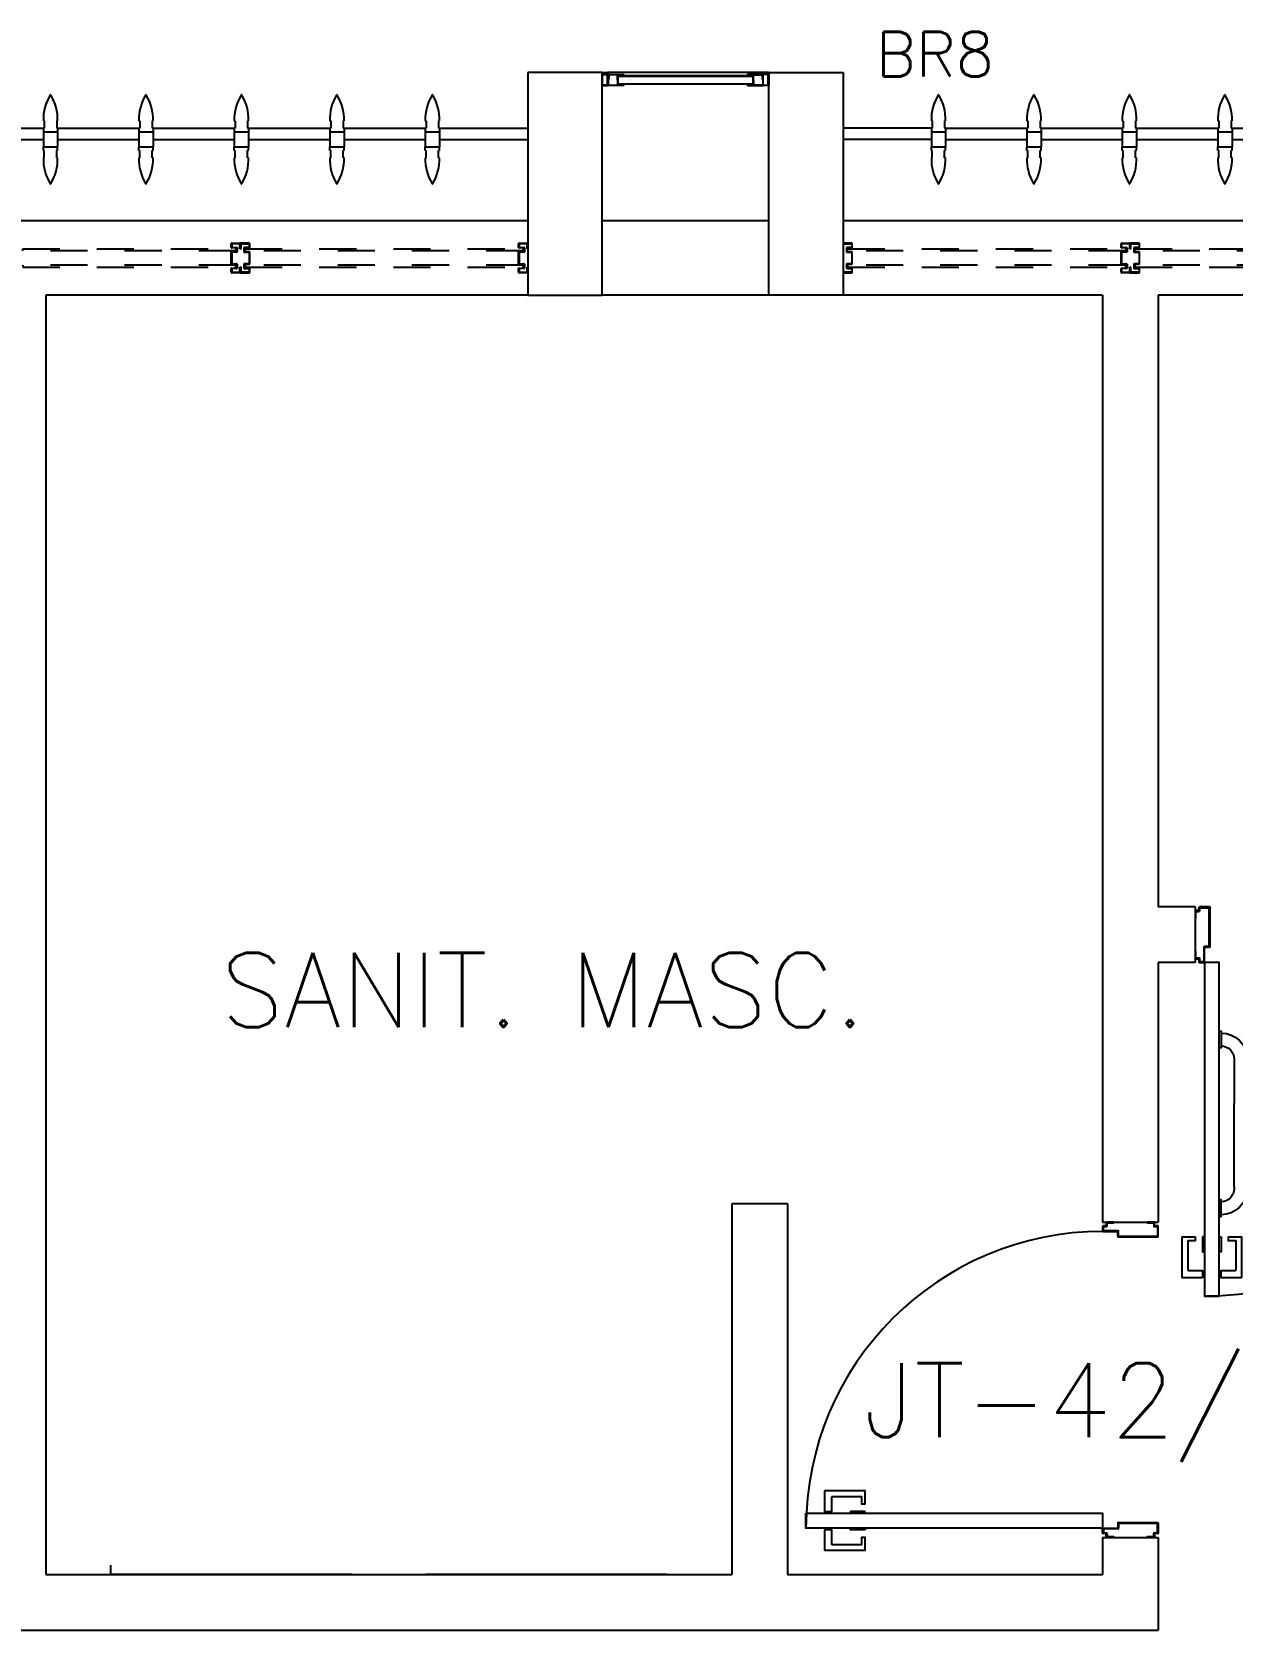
# Model space of a CAD drawing. Header units: millimetres. Extents: x 2686 to 2939, y 1294 to 1441.
# Drawn here: x 2782.933 to 2786.17, y 1434.375 to 1438.684 of the extents above; entities that cross this region are included whole.
import ezdxf

# ---------------------------------------------------------------- set-up
doc = ezdxf.new("R2010")
doc.units = ezdxf.units.MM
doc.linetypes.add('HIDDEN', pattern=[0.375, 0.25, -0.125])
for name, color, linetype in [('AR-ALV', 2, 'Continuous'), ('AR-BRISES', 1, 'Continuous'), ('AR-ESQ', 1, 'Continuous'), ('AR-ESTC', 3, 'Continuous'), ('AR-PORTA', 1, 'Continuous'), ('BR-PAINEL', 1, 'Continuous'), ('BR-SUPORTE', 1, 'Continuous'), ('BR-TEXTO', 2, 'Continuous'), ('DT-ESQ-BAGUETE-C', 1, 'Continuous'), ('DT-ESQ-PERFIL CADEIRA-C', 2, 'Continuous'), ('DT-ESQ-PERFIL CADEIRA-V', 2, 'Continuous'), ('DT-ESQ-VENEZIANA-C', 1, 'Continuous'), ('DT-ESQ-VENEZIANA-V', 1, 'Continuous'), ('DT-ESQ-VIDRO-PROJ', 32, 'HIDDEN'), ('DT-TXTMOD', 1, 'Continuous'), ('ENDEREÇO', 2, 'Continuous'), ('maçaneta', 1, 'Continuous'), ('mov', 1, 'Continuous'), ('PM-PERFIL U-C', 2, 'Continuous'), ('PM-PUXADOR-V', 1, 'Continuous'), ('pm1', 2, 'Continuous'), ('pm2', 2, 'Continuous'), ('TEXTO', 2, 'Continuous'), ('WC2', 1, 'Continuous')]:
    doc.layers.add(name, color=color, linetype=linetype)
doc.styles.add('S10', font='simplex.shx', dxfattribs={"height": 0.1})
doc.styles.add('S12', font='simplex.shx', dxfattribs={"width": 1.1, "height": 0.12})
doc.styles.add('UNB-100', font='simplex.shx', dxfattribs={"height": 0.2})
doc.styles.add('UNB1-100', font='simplex.shx', dxfattribs={"height": 0.2})

# ---------------------------------------------------------------- blocks, each defined once
blk = doc.blocks.new('EF53-P')
at = {"layer": 'DT-ESQ-VIDRO-PROJ', "ltscale": 0.1}
for points in [[(0.025, -0.1285), (0.025, -0.1385, -0.414214), (0.0235, -0.14), (0.0015, -0.14, -0.414214), (0, -0.1385), (0, -0.125), (0.0015, -0.125), (0.0015, -0.138, 0.414214), (0.002, -0.1385), (0.023, -0.1385, 0.414214), (0.0235, -0.138), (0.0235, -0.1285), (0.0105, -0.1285, -0.414214), (0.009, -0.127), (0.009, -0.117, -0.414214), (0.0105, -0.1155), (0.0235, -0.1155), (0.0235, -0.0845), (0.0105, -0.0845, -0.414214), (0.009, -0.083), (0.009, -0.073, -0.414214), (0.0105, -0.0715), (0.0235, -0.0715), (0.0235, -0.062, 0.414214), (0.023, -0.0615), (0.002, -0.0615, 0.414214), (0.0015, -0.062), (0.0015, -0.075), (0, -0.075), (0, -0.0615, -0.414214), (0.0015, -0.06), (0.0235, -0.06, -0.414214), (0.025, -0.0615), (0.025, -0.0715, -0.414214), (0.0235, -0.073), (0.0105, -0.073), (0.0105, -0.083), (0.0235, -0.083), (0.0235, -0.083, -0.414214), (0.025, -0.0845), (0.025, -0.1155, -0.414214), (0.0235, -0.117), (0.0235, -0.117), (0.0105, -0.117), (0.0105, -0.127), (0.0235, -0.127, -0.414214)], [(0.75, -0.1285), (0.75, -0.1385, 0.414214), (0.7515, -0.14), (0.7735, -0.14, 0.414214), (0.775, -0.1385), (0.775, -0.125), (0.7735, -0.125), (0.7735, -0.138, -0.414214), (0.773, -0.1385), (0.752, -0.1385, -0.414214), (0.7515, -0.138), (0.7515, -0.1285), (0.7645, -0.1285, 0.414214), (0.766, -0.127), (0.766, -0.117, 0.414214), (0.7645, -0.1155), (0.7515, -0.1155), (0.7515, -0.0845), (0.7645, -0.0845, 0.414214), (0.766, -0.083), (0.766, -0.073, 0.414214), (0.7645, -0.0715), (0.7515, -0.0715), (0.7515, -0.062, -0.414214), (0.752, -0.0615), (0.773, -0.0615, -0.414214), (0.7735, -0.062), (0.7735, -0.075), (0.775, -0.075), (0.775, -0.0615, 0.414214), (0.7735, -0.06), (0.7515, -0.06, 0.414214), (0.75, -0.0615), (0.75, -0.0715, 0.414214), (0.7515, -0.073), (0.7645, -0.073), (0.7645, -0.083), (0.7515, -0.083), (0.7515, -0.083, 0.414214), (0.75, -0.0845), (0.75, -0.1155, 0.414214), (0.7515, -0.117), (0.7515, -0.117), (0.7645, -0.117), (0.7645, -0.127), (0.7515, -0.127, 0.414214)], [(0.8, -0.1285), (0.8, -0.1385, -0.414214), (0.7985, -0.14), (0.7765, -0.14, -0.414214), (0.775, -0.1385), (0.775, -0.125), (0.7765, -0.125), (0.7765, -0.138, 0.414214), (0.777, -0.1385), (0.798, -0.1385, 0.414214), (0.7985, -0.138), (0.7985, -0.1285), (0.7855, -0.1285, -0.414214), (0.784, -0.127), (0.784, -0.117, -0.414214), (0.7855, -0.1155), (0.7985, -0.1155), (0.7985, -0.0845), (0.7855, -0.0845, -0.414214), (0.784, -0.083), (0.784, -0.073, -0.414214), (0.7855, -0.0715), (0.7985, -0.0715), (0.7985, -0.062, 0.414214), (0.798, -0.0615), (0.777, -0.0615, 0.414214), (0.7765, -0.062), (0.7765, -0.075), (0.775, -0.075), (0.775, -0.0615, -0.414214), (0.7765, -0.06), (0.7985, -0.06, -0.414214), (0.8, -0.0615), (0.8, -0.0715, -0.414214), (0.7985, -0.073), (0.7855, -0.073), (0.7855, -0.083), (0.7985, -0.083), (0.7985, -0.083, -0.414214), (0.8, -0.0845), (0.8, -0.1155, -0.414214), (0.7985, -0.117), (0.7985, -0.117), (0.7855, -0.117), (0.7855, -0.127), (0.7985, -0.127, -0.414214)]]:
    blk.add_lwpolyline(points, format="xyb", close=True, dxfattribs=at)
for points in [[(0.7625, -0.081), (0.7625, -0.075), (0.0125, -0.075), (0.0125, -0.081)], [(1.3625, -0.081), (1.3625, -0.075), (0.7875, -0.075), (0.7875, -0.081)], [(0.7625, -0.119), (0.7625, -0.125), (0.0125, -0.125), (0.0125, -0.119)], [(1.3625, -0.119), (1.3625, -0.125), (0.7875, -0.125), (0.7875, -0.119)]]:
    blk.add_lwpolyline(points, close=True, dxfattribs=at)
at = {"layer": 'DT-TXTMOD', "ltscale": 0.1, "style": 'S10', "flags": 3}
for tag, p in [('M01', (0.025, -0.28)), ('M02', (0.3253, -0.28)), ('M03', (0.627, -0.28)), ('M04', (0.9288, -0.28)), ('M05', (1.2306, -0.28)), ('M06', (1.5323, -0.28)), ('M07', (1.8341, -0.28)), ('M08', (2.1359, -0.28)), ('M09', (2.4376, -0.28)), ('M10', (2.7394, -0.28)), ('M11', (3.0412, -0.28)), ('M12', (3.3429, -0.28)), ('M13', (3.6447, -0.28)), ('M14', (3.9464, -0.28)), ('M15', (4.2482, -0.28)), ('M16', (4.55, -0.28)), ('M17', (4.8517, -0.28))]:
    blk.add_attdef(tag, p, '', height=0.1, dxfattribs=at)
blk = doc.blocks.new('EF59-P')
at = {"layer": 'DT-ESQ-VIDRO-PROJ', "ltscale": 0.1}
for points in [[(4.3625, -0.081), (4.3625, -0.075), (3.1875, -0.075), (3.1875, -0.081)], [(5.1375, -0.081), (5.1375, -0.075), (4.3875, -0.075), (4.3875, -0.081)], [(4.3625, -0.119), (4.3625, -0.125), (3.1875, -0.125), (3.1875, -0.119)], [(5.1375, -0.119), (5.1375, -0.125), (4.3875, -0.125), (4.3875, -0.119)]]:
    blk.add_lwpolyline(points, close=True, dxfattribs=at)
for points in [[(4.35, -0.1285), (4.35, -0.1385, 0.414214), (4.3515, -0.14), (4.3735, -0.14, 0.414214), (4.375, -0.1385), (4.375, -0.125), (4.3735, -0.125), (4.3735, -0.138, -0.414214), (4.373, -0.1385), (4.352, -0.1385, -0.414214), (4.3515, -0.138), (4.3515, -0.1285), (4.3645, -0.1285, 0.414214), (4.366, -0.127), (4.366, -0.117, 0.414214), (4.3645, -0.1155), (4.3515, -0.1155), (4.3515, -0.0845), (4.3645, -0.0845, 0.414214), (4.366, -0.083), (4.366, -0.073, 0.414214), (4.3645, -0.0715), (4.3515, -0.0715), (4.3515, -0.062, -0.414214), (4.352, -0.0615), (4.373, -0.0615, -0.414214), (4.3735, -0.062), (4.3735, -0.075), (4.375, -0.075), (4.375, -0.0615, 0.414214), (4.3735, -0.06), (4.3515, -0.06, 0.414214), (4.35, -0.0615), (4.35, -0.0715, 0.414214), (4.3515, -0.073), (4.3645, -0.073), (4.3645, -0.083), (4.3515, -0.083), (4.3515, -0.083, 0.414214), (4.35, -0.0845), (4.35, -0.1155, 0.414214), (4.3515, -0.117), (4.3515, -0.117), (4.3645, -0.117), (4.3645, -0.127), (4.3515, -0.127, 0.414214)], [(4.4, -0.1285), (4.4, -0.1385, -0.414214), (4.3985, -0.14), (4.3765, -0.14, -0.414214), (4.375, -0.1385), (4.375, -0.125), (4.3765, -0.125), (4.3765, -0.138, 0.414214), (4.377, -0.1385), (4.398, -0.1385, 0.414214), (4.3985, -0.138), (4.3985, -0.1285), (4.3855, -0.1285, -0.414214), (4.384, -0.127), (4.384, -0.117, -0.414214), (4.3855, -0.1155), (4.3985, -0.1155), (4.3985, -0.0845), (4.3855, -0.0845, -0.414214), (4.384, -0.083), (4.384, -0.073, -0.414214), (4.3855, -0.0715), (4.3985, -0.0715), (4.3985, -0.062, 0.414214), (4.398, -0.0615), (4.377, -0.0615, 0.414214), (4.3765, -0.062), (4.3765, -0.075), (4.375, -0.075), (4.375, -0.0615, -0.414214), (4.3765, -0.06), (4.3985, -0.06, -0.414214), (4.4, -0.0615), (4.4, -0.0715, -0.414214), (4.3985, -0.073), (4.3855, -0.073), (4.3855, -0.083), (4.3985, -0.083), (4.3985, -0.083, -0.414214), (4.4, -0.0845), (4.4, -0.1155, -0.414214), (4.3985, -0.117), (4.3985, -0.117), (4.3855, -0.117), (4.3855, -0.127), (4.3985, -0.127, -0.414214)], [(5.125, -0.1285), (5.125, -0.1385, 0.414214), (5.1265, -0.14), (5.1485, -0.14, 0.414214), (5.15, -0.1385), (5.15, -0.125), (5.1485, -0.125), (5.1485, -0.138, -0.414214), (5.148, -0.1385), (5.127, -0.1385, -0.414214), (5.1265, -0.138), (5.1265, -0.1285), (5.1395, -0.1285, 0.414214), (5.141, -0.127), (5.141, -0.117, 0.414214), (5.1395, -0.1155), (5.1265, -0.1155), (5.1265, -0.0845), (5.1395, -0.0845, 0.414214), (5.141, -0.083), (5.141, -0.073, 0.414214), (5.1395, -0.0715), (5.1265, -0.0715), (5.1265, -0.062, -0.414214), (5.127, -0.0615), (5.148, -0.0615, -0.414214), (5.1485, -0.062), (5.1485, -0.075), (5.15, -0.075), (5.15, -0.0615, 0.414214), (5.1485, -0.06), (5.1265, -0.06, 0.414214), (5.125, -0.0615), (5.125, -0.0715, 0.414214), (5.1265, -0.073), (5.1395, -0.073), (5.1395, -0.083), (5.1265, -0.083), (5.1265, -0.083, 0.414214), (5.125, -0.0845), (5.125, -0.1155, 0.414214), (5.1265, -0.117), (5.1265, -0.117), (5.1395, -0.117), (5.1395, -0.127), (5.1265, -0.127, 0.414214)]]:
    blk.add_lwpolyline(points, format="xyb", close=True, dxfattribs=at)
at = {"layer": 'DT-TXTMOD', "ltscale": 0.1, "style": 'S10', "flags": 3}
for tag, p in [('M01', (0.025, -0.28)), ('M02', (0.3253, -0.28)), ('M03', (0.627, -0.28)), ('M04', (0.9288, -0.28)), ('M05', (1.2306, -0.28)), ('M06', (1.5323, -0.28)), ('M07', (1.8341, -0.28)), ('M08', (2.1359, -0.28)), ('M09', (2.4376, -0.28)), ('M10', (2.7394, -0.28)), ('M11', (3.0412, -0.28)), ('M12', (3.3429, -0.28)), ('M13', (3.6447, -0.28)), ('M14', (3.9464, -0.28)), ('M15', (4.2482, -0.28)), ('M16', (4.55, -0.28)), ('M17', (4.8517, -0.28))]:
    blk.add_attdef(tag, p, '', height=0.1, dxfattribs=at)
blk = doc.blocks.new('BR-MODULO8')
at = {"layer": 'BR-PAINEL'}
for p, q in [((-4.9117, 0.27), (-4.9092, 0.27)), ((-4.9092, 0.27), (-4.9092, 0.25)), ((-4.8758, 0.27), (-4.8758, 0.25)), ((-4.8733, 0.27), (-4.8758, 0.27)), ((-4.6542, 0.27), (-4.6517, 0.27)), ((-4.6517, 0.27), (-4.6517, 0.25)), ((-4.6183, 0.27), (-4.6183, 0.25)), ((-4.6158, 0.27), (-4.6183, 0.27)), ((-4.3967, 0.27), (-4.3942, 0.27)), ((-4.3942, 0.27), (-4.3942, 0.25)), ((-4.3608, 0.27), (-4.3608, 0.25)), ((-4.3583, 0.27), (-4.3608, 0.27)), ((-4.1392, 0.27), (-4.1367, 0.27)), ((-4.1367, 0.27), (-4.1367, 0.25)), ((-4.1033, 0.27), (-4.1033, 0.25)), ((-4.1008, 0.27), (-4.1033, 0.27)), ((-1.3067, 0.27), (-1.3042, 0.27)), ((-1.3042, 0.27), (-1.3042, 0.25)), ((-1.2708, 0.27), (-1.2708, 0.25)), ((-1.2683, 0.27), (-1.2708, 0.27)), ((-1.0492, 0.27), (-1.0467, 0.27)), ((-1.0467, 0.27), (-1.0467, 0.25)), ((-1.0133, 0.27), (-1.0133, 0.25)), ((-1.0108, 0.27), (-1.0133, 0.27)), ((-0.7917, 0.27), (-0.7892, 0.27)), ((-0.7892, 0.27), (-0.7892, 0.25)), ((-0.7558, 0.27), (-0.7558, 0.25)), ((-0.7533, 0.27), (-0.7558, 0.27)), ((-0.5342, 0.27), (-0.5317, 0.27)), ((-0.5317, 0.27), (-0.5317, 0.25)), ((-0.4958, 0.27), (-0.4983, 0.27)), ((-0.4983, 0.27), (-0.4983, 0.25)), ((-0.2767, 0.27), (-0.2742, 0.27)), ((-0.2742, 0.27), (-0.2742, 0.25)), ((-0.2408, 0.27), (-0.2408, 0.25)), ((-0.2383, 0.27), (-0.2408, 0.27)), ((-4.9117, 0.25), (-4.9117, 0.24)), ((-4.9117, 0.25), (-4.9092, 0.25)), ((-4.9117, 0.24), (-4.8733, 0.24)), ((-4.9117, 0.24), (-4.9117, 0.2)), ((-4.8733, 0.25), (-4.8758, 0.25)), ((-4.8733, 0.25), (-4.8733, 0.24)), ((-4.8733, 0.24), (-4.8733, 0.2)), ((-4.6542, 0.25), (-4.6542, 0.24)), ((-4.6542, 0.25), (-4.6517, 0.25)), ((-4.6542, 0.24), (-4.6158, 0.24)), ((-4.6542, 0.24), (-4.6542, 0.2)), ((-4.6158, 0.25), (-4.6183, 0.25)), ((-4.6158, 0.25), (-4.6158, 0.24)), ((-4.6158, 0.24), (-4.6158, 0.2)), ((-4.3967, 0.25), (-4.3967, 0.24)), ((-4.3967, 0.25), (-4.3942, 0.25)), ((-4.3967, 0.24), (-4.3583, 0.24)), ((-4.3967, 0.24), (-4.3967, 0.2)), ((-4.3583, 0.25), (-4.3608, 0.25)), ((-4.3583, 0.25), (-4.3583, 0.24)), ((-4.3583, 0.24), (-4.3583, 0.2)), ((-4.1392, 0.25), (-4.1392, 0.24)), ((-4.1392, 0.25), (-4.1367, 0.25)), ((-4.1392, 0.24), (-4.1008, 0.24)), ((-4.1392, 0.24), (-4.1392, 0.2)), ((-4.1008, 0.25), (-4.1033, 0.25)), ((-4.1008, 0.25), (-4.1008, 0.24)), ((-4.1008, 0.24), (-4.1008, 0.2)), ((-1.3067, 0.25), (-1.3067, 0.24)), ((-1.3067, 0.25), (-1.3042, 0.25)), ((-1.3067, 0.24), (-1.2683, 0.24)), ((-1.3067, 0.24), (-1.3067, 0.2)), ((-1.2683, 0.25), (-1.2708, 0.25)), ((-1.2683, 0.25), (-1.2683, 0.24)), ((-1.2683, 0.24), (-1.2683, 0.2)), ((-1.0492, 0.25), (-1.0492, 0.24)), ((-1.0492, 0.25), (-1.0467, 0.25)), ((-1.0492, 0.24), (-1.0108, 0.24)), ((-1.0492, 0.24), (-1.0492, 0.2)), ((-1.0108, 0.25), (-1.0133, 0.25)), ((-1.0108, 0.25), (-1.0108, 0.24)), ((-1.0108, 0.24), (-1.0108, 0.2)), ((-0.7917, 0.25), (-0.7917, 0.24)), ((-0.7917, 0.25), (-0.7892, 0.25)), ((-0.7917, 0.24), (-0.7533, 0.24)), ((-0.7917, 0.24), (-0.7917, 0.2)), ((-0.7533, 0.25), (-0.7558, 0.25)), ((-0.7533, 0.25), (-0.7533, 0.24)), ((-0.7533, 0.24), (-0.7533, 0.2)), ((-0.5342, 0.25), (-0.5317, 0.25)), ((-0.5342, 0.25), (-0.5342, 0.24)), ((-0.5342, 0.24), (-0.5342, 0.2)), ((-0.5342, 0.24), (-0.4958, 0.24)), ((-0.4958, 0.25), (-0.4983, 0.25)), ((-0.4958, 0.25), (-0.4958, 0.24)), ((-0.4958, 0.24), (-0.4958, 0.2)), ((-0.2767, 0.25), (-0.2767, 0.24)), ((-0.2767, 0.25), (-0.2742, 0.25)), ((-0.2767, 0.24), (-0.2383, 0.24)), ((-0.2767, 0.24), (-0.2767, 0.2)), ((-0.2383, 0.25), (-0.2408, 0.25)), ((-0.2383, 0.25), (-0.2383, 0.24)), ((-0.2383, 0.24), (-0.2383, 0.2)), ((-4.9117, 0.2), (-4.8733, 0.2)), ((-4.9117, 0.19), (-4.9117, 0.2)), ((-4.9117, 0.19), (-4.9092, 0.19)), ((-4.9092, 0.17), (-4.9092, 0.19)), ((-4.8733, 0.19), (-4.8758, 0.19)), ((-4.8758, 0.17), (-4.8758, 0.19)), ((-4.8733, 0.19), (-4.8733, 0.2)), ((-4.6542, 0.2), (-4.6158, 0.2)), ((-4.6542, 0.19), (-4.6542, 0.2)), ((-4.6542, 0.19), (-4.6517, 0.19)), ((-4.6517, 0.17), (-4.6517, 0.19)), ((-4.6158, 0.19), (-4.6183, 0.19)), ((-4.6183, 0.17), (-4.6183, 0.19)), ((-4.6158, 0.19), (-4.6158, 0.2)), ((-4.3967, 0.2), (-4.3583, 0.2)), ((-4.3967, 0.19), (-4.3967, 0.2)), ((-4.3967, 0.19), (-4.3942, 0.19)), ((-4.3942, 0.17), (-4.3942, 0.19)), ((-4.3583, 0.19), (-4.3608, 0.19)), ((-4.3608, 0.17), (-4.3608, 0.19)), ((-4.3583, 0.19), (-4.3583, 0.2)), ((-4.1392, 0.2), (-4.1008, 0.2)), ((-4.1392, 0.19), (-4.1392, 0.2)), ((-4.1392, 0.19), (-4.1367, 0.19)), ((-4.1367, 0.17), (-4.1367, 0.19)), ((-4.1008, 0.19), (-4.1033, 0.19)), ((-4.1033, 0.17), (-4.1033, 0.19)), ((-4.1008, 0.19), (-4.1008, 0.2)), ((-1.3067, 0.2), (-1.2683, 0.2)), ((-1.3067, 0.19), (-1.3067, 0.2)), ((-1.3067, 0.19), (-1.3042, 0.19)), ((-1.3042, 0.17), (-1.3042, 0.19)), ((-1.2683, 0.19), (-1.2708, 0.19)), ((-1.2708, 0.17), (-1.2708, 0.19)), ((-1.2683, 0.19), (-1.2683, 0.2)), ((-1.0492, 0.2), (-1.0108, 0.2)), ((-1.0492, 0.19), (-1.0492, 0.2)), ((-1.0492, 0.19), (-1.0467, 0.19)), ((-1.0467, 0.17), (-1.0467, 0.19)), ((-1.0108, 0.19), (-1.0133, 0.19)), ((-1.0133, 0.17), (-1.0133, 0.19)), ((-1.0108, 0.19), (-1.0108, 0.2)), ((-0.7917, 0.2), (-0.7533, 0.2)), ((-0.7917, 0.19), (-0.7917, 0.2)), ((-0.7917, 0.19), (-0.7892, 0.19)), ((-0.7892, 0.17), (-0.7892, 0.19)), ((-0.7533, 0.19), (-0.7558, 0.19)), ((-0.7558, 0.17), (-0.7558, 0.19)), ((-0.7533, 0.19), (-0.7533, 0.2)), ((-0.5342, 0.19), (-0.5342, 0.2)), ((-0.5342, 0.2), (-0.4958, 0.2)), ((-0.5342, 0.19), (-0.5317, 0.19)), ((-0.5317, 0.17), (-0.5317, 0.19)), ((-0.4983, 0.17), (-0.4983, 0.19)), ((-0.4958, 0.19), (-0.4983, 0.19)), ((-0.4958, 0.19), (-0.4958, 0.2)), ((-0.2767, 0.2), (-0.2383, 0.2)), ((-0.2767, 0.19), (-0.2767, 0.2)), ((-0.2767, 0.19), (-0.2742, 0.19)), ((-0.2742, 0.17), (-0.2742, 0.19)), ((-0.2383, 0.19), (-0.2408, 0.19)), ((-0.2408, 0.17), (-0.2408, 0.19)), ((-0.2383, 0.19), (-0.2383, 0.2)), ((-4.9117, 0.17), (-4.9092, 0.17)), ((-4.8733, 0.17), (-4.8758, 0.17)), ((-4.6542, 0.17), (-4.6517, 0.17)), ((-4.6158, 0.17), (-4.6183, 0.17)), ((-4.3967, 0.17), (-4.3942, 0.17)), ((-4.3583, 0.17), (-4.3608, 0.17)), ((-4.1392, 0.17), (-4.1367, 0.17)), ((-4.1008, 0.17), (-4.1033, 0.17)), ((-1.3067, 0.17), (-1.3042, 0.17)), ((-1.2683, 0.17), (-1.2708, 0.17)), ((-1.0492, 0.17), (-1.0467, 0.17)), ((-1.0108, 0.17), (-1.0133, 0.17)), ((-0.7917, 0.17), (-0.7892, 0.17)), ((-0.7533, 0.17), (-0.7558, 0.17)), ((-0.5342, 0.17), (-0.5317, 0.17)), ((-0.4958, 0.17), (-0.4983, 0.17)), ((-0.2767, 0.17), (-0.2742, 0.17)), ((-0.2383, 0.17), (-0.2408, 0.17))]:
    blk.add_line(p, q, dxfattribs=at)
for centre, radius, start, end in [((-4.7867, 0.2739), 0.1251, 148.4721, 181.772), ((-4.8925, 0.3387), 0.001, 37.1012, 142.8988), ((-4.9983, 0.2739), 0.1251, 358.228, 31.5279), ((-4.5292, 0.2739), 0.1251, 148.4721, 181.772), ((-4.635, 0.3387), 0.001, 37.1012, 142.8988), ((-4.7408, 0.2739), 0.1251, 358.228, 31.5279), ((-4.2717, 0.2739), 0.1251, 148.4721, 181.772), ((-4.3775, 0.3387), 0.001, 37.1012, 142.8988), ((-4.4833, 0.2739), 0.1251, 358.228, 31.5279), ((-4.0142, 0.2739), 0.1251, 148.4721, 181.772), ((-4.12, 0.3387), 0.001, 37.1012, 142.8988), ((-4.2258, 0.2739), 0.1251, 358.228, 31.5279), ((-1.1817, 0.2739), 0.1251, 148.4721, 181.772), ((-1.2875, 0.3387), 0.001, 37.1012, 142.8988), ((-1.3933, 0.2739), 0.1251, 358.228, 31.5279), ((-0.9242, 0.2739), 0.1251, 148.4721, 181.772), ((-1.03, 0.3387), 0.001, 37.1012, 142.8988), ((-1.1358, 0.2739), 0.1251, 358.228, 31.5279), ((-0.6667, 0.2739), 0.1251, 148.4721, 181.772), ((-0.7725, 0.3387), 0.001, 37.1012, 142.8988), ((-0.8783, 0.2739), 0.1251, 358.228, 31.5279), ((-0.4092, 0.2739), 0.1251, 148.4721, 181.772), ((-0.515, 0.3387), 0.001, 37.1012, 142.8988), ((-0.6208, 0.2739), 0.1251, 358.228, 31.5279), ((-0.1517, 0.2739), 0.1251, 148.4721, 181.772), ((-0.2575, 0.3387), 0.001, 37.1012, 142.8988), ((-0.3633, 0.2739), 0.1251, 358.228, 31.5279), ((-4.7867, 0.1661), 0.1251, 178.228, 211.5279), ((-4.9983, 0.1661), 0.1251, 328.4721, 1.772), ((-4.5292, 0.1661), 0.1251, 178.228, 211.5279), ((-4.7408, 0.1661), 0.1251, 328.4721, 1.772), ((-4.2717, 0.1661), 0.1251, 178.228, 211.5279), ((-4.4833, 0.1661), 0.1251, 328.4721, 1.772), ((-4.0142, 0.1661), 0.1251, 178.228, 211.5279), ((-4.2258, 0.1661), 0.1251, 328.4721, 1.772), ((-1.1817, 0.1661), 0.1251, 178.228, 211.5279), ((-1.3933, 0.1661), 0.1251, 328.4721, 1.772), ((-0.9242, 0.1661), 0.1251, 178.228, 211.5279), ((-1.1358, 0.1661), 0.1251, 328.4721, 1.772), ((-0.6667, 0.1661), 0.1251, 178.228, 211.5279), ((-0.8783, 0.1661), 0.1251, 328.4721, 1.772), ((-0.4092, 0.1661), 0.1251, 178.228, 211.5279), ((-0.6208, 0.1661), 0.1251, 328.4721, 1.772), ((-0.1517, 0.1661), 0.1251, 178.228, 211.5279), ((-0.3633, 0.1661), 0.1251, 328.4721, 1.772), ((-4.8925, 0.1013), 0.001, 217.1012, 322.8988), ((-4.635, 0.1013), 0.001, 217.1012, 322.8988), ((-4.3775, 0.1013), 0.001, 217.1012, 322.8988), ((-4.12, 0.1013), 0.001, 217.1012, 322.8988), ((-1.2875, 0.1013), 0.001, 217.1012, 322.8988), ((-1.03, 0.1013), 0.001, 217.1012, 322.8988), ((-0.7725, 0.1013), 0.001, 217.1012, 322.8988), ((-0.515, 0.1013), 0.001, 217.1012, 322.8988), ((-0.2575, 0.1013), 0.001, 217.1012, 322.8988)]:
    blk.add_arc(centre, radius, start, end, dxfattribs=at)
at = {"layer": 'BR-SUPORTE'}
for p, q in [((-4.9117, 0.25), (-5.15, 0.25)), ((-4.9117, 0.22), (-5.15, 0.22)), ((-4.8733, 0.25), (-4.6517, 0.25)), ((-4.8733, 0.22), (-4.6542, 0.22)), ((-4.6158, 0.25), (-4.3942, 0.25)), ((-4.6158, 0.22), (-4.3967, 0.22)), ((-4.3583, 0.25), (-4.1367, 0.25)), ((-4.3583, 0.22), (-4.1392, 0.22)), ((-4.1008, 0.25), (-3.8792, 0.25)), ((-4.1008, 0.22), (-3.8817, 0.22)), ((-1.5258, 0.25), (-1.3042, 0.25)), ((-1.5258, 0.22), (-1.3067, 0.22)), ((-1.2683, 0.25), (-1.0467, 0.25)), ((-1.2683, 0.22), (-1.0492, 0.22)), ((-1.0108, 0.25), (-0.7892, 0.25)), ((-1.0108, 0.22), (-0.7917, 0.22)), ((-0.7533, 0.25), (-0.5317, 0.25)), ((-0.7533, 0.22), (-0.5342, 0.22)), ((-0.4958, 0.25), (-0.2742, 0.25)), ((-0.4958, 0.22), (-0.2767, 0.22)), ((-0.2383, 0.25), (0, 0.25)), ((-0.2383, 0.22), (0, 0.22))]:
    blk.add_line(p, q, dxfattribs=at)
blk = doc.blocks.new('PM3')
at = {"layer": 'maçaneta'}
for points in [[(0.02, 0.825), (-0.035, 0.825), (-0.035, 0.715), (0, 0.715), (0, 0.725), (-0.02, 0.725), (-0.02, 0.8035, -0.414214), (-0.0185, 0.805), (0.02, 0.805)], [(0.125, 0.825), (0.07, 0.825), (0.07, 0.805), (0.1085, 0.805, -0.414214), (0.11, 0.8035), (0.11, 0.725), (0.09, 0.725), (0.09, 0.715), (0.125, 0.715)]]:
    blk.add_lwpolyline(points, format="xyb", close=True, dxfattribs=at)
for points in [[(0.02, 0.715), (0.02, 0.755), (0.025, 0.755), (0.025, 0.715)], [(0.07, 0.715), (0.07, 0.755), (0.065, 0.755), (0.065, 0.715)]]:
    blk.add_lwpolyline(points, close=True, dxfattribs=at)
at = {"layer": 'mov'}
blk.add_arc((0.025, 0.075), 0.8, 0, 90, dxfattribs=at)
at = {"layer": 'PM-PERFIL U-C'}
for p, q in [((0, 0.045), (0, 0.0635)), ((0.002, 0.045), (0, 0.045)), ((0.0015, 0.065), (0.01, 0.065)), ((0.002, 0.063), (0.002, 0.045)), ((0.0105, 0.063), (0.002, 0.063)), ((0.01, 0.065), (0.01, 0.0735)), ((0.0115, 0.075), (0.0235, 0.075)), ((0.012, 0.073), (0.012, 0.0645)), ((0.023, 0.073), (0.012, 0.073)), ((0.023, 0.0335), (0.023, 0.073)), ((0.025, 0.0735), (0.025, 0.034)), ((0.825, 0.0735), (0.825, 0.034)), ((0.8385, 0.075), (0.8265, 0.075)), ((0.827, 0.073), (0.838, 0.073)), ((0.827, 0.0335), (0.827, 0.073)), ((0.838, 0.073), (0.838, 0.0645)), ((0.8395, 0.063), (0.848, 0.063)), ((0.84, 0.065), (0.84, 0.0735)), ((0.8485, 0.065), (0.84, 0.065)), ((0.848, 0.063), (0.848, 0.045)), ((0.848, 0.045), (0.85, 0.045)), ((0.85, 0.045), (0.85, 0.0635)), ((0.038, 0.032), (0.0245, 0.032)), ((0.0385, 0.034), (0.025, 0.034)), ((0.038, 0.032), (0.038, -0.073)), ((0.04, 0.0325), (0.04, -0.0735)), ((0.81, 0.0325), (0.81, -0.0735)), ((0.8115, 0.034), (0.825, 0.034)), ((0.812, 0.032), (0.8255, 0.032)), ((0.812, 0.032), (0.812, -0.073)), ((0, -0.045), (0.002, -0.045)), ((0, -0.0635), (0, -0.045)), ((0.01, -0.065), (0.0015, -0.065)), ((0.002, -0.045), (0.002, -0.063)), ((0.002, -0.063), (0.0105, -0.063)), ((0.01, -0.0735), (0.01, -0.065)), ((0.0385, -0.075), (0.0115, -0.075)), ((0.012, -0.0645), (0.012, -0.073)), ((0.012, -0.073), (0.038, -0.073)), ((0.8115, -0.075), (0.8385, -0.075)), ((0.838, -0.073), (0.812, -0.073)), ((0.838, -0.0645), (0.838, -0.073)), ((0.848, -0.063), (0.8395, -0.063)), ((0.84, -0.0735), (0.84, -0.065)), ((0.84, -0.065), (0.8485, -0.065)), ((0.85, -0.045), (0.848, -0.045)), ((0.848, -0.045), (0.848, -0.063)), ((0.85, -0.0635), (0.85, -0.045))]:
    blk.add_line(p, q, dxfattribs=at)
for centre, start, end in [((0.0015, 0.0635), 90, 180), ((0.0115, 0.0735), 90, 180), ((0.0105, 0.0645), 270, 0), ((0.0235, 0.0735), 360, 90), ((0.8265, 0.0735), 90, 180), ((0.8395, 0.0645), 180, 270), ((0.8385, 0.0735), 0, 90), ((0.8485, 0.0635), 0, 90), ((0.0245, 0.0335), 180, 270), ((0.0385, 0.0325), 0, 90), ((0.8115, 0.0325), 90, 180), ((0.8255, 0.0335), 270, 0), ((0.0015, -0.0635), 180, 270), ((0.0115, -0.0735), 180, 270), ((0.0105, -0.0645), 0, 90), ((0.0385, -0.0735), 269.9386, 0), ((0.8115, -0.0735), 180, 270.0614), ((0.8395, -0.0645), 90, 180), ((0.8385, -0.0735), 270, 0), ((0.8485, -0.0635), 270, 0)]:
    blk.add_arc(centre, 0.0015, start, end, dxfattribs=at)
at = {"layer": 'pm1'}
blk.add_lwpolyline([(0.065, 0.875), (0.065, 0.075), (0.025, 0.075), (0.025, 0.875)], close=True, dxfattribs=at)
blk = doc.blocks.new('marco-d')
at = {"layer": 'PM-PERFIL U-C'}
for p, q in [((-0.0135, 0), (-0.0015, 0)), ((-0.025, -0.03), (-0.025, -0.0115)), ((-0.023, -0.03), (-0.025, -0.03)), ((-0.0235, -0.01), (-0.015, -0.01)), ((-0.0145, -0.012), (-0.023, -0.012)), ((-0.023, -0.012), (-0.023, -0.03)), ((-0.015, -0.01), (-0.015, -0.0015)), ((-0.002, -0.002), (-0.013, -0.002)), ((-0.013, -0.002), (-0.013, -0.0105)), ((-0.002, -0.0415), (-0.002, -0.002)), ((0.013, -0.043), (-0.0005, -0.043)), ((0, -0.0015), (0, -0.041)), ((0.0135, -0.041), (0, -0.041)), ((0.013, -0.043), (0.013, -0.148)), ((0.015, -0.0425), (0.015, -0.1485)), ((-0.025, -0.1385), (-0.025, -0.12)), ((-0.025, -0.12), (-0.023, -0.12)), ((-0.023, -0.12), (-0.023, -0.138)), ((-0.015, -0.14), (-0.0235, -0.14)), ((-0.023, -0.138), (-0.0145, -0.138)), ((-0.015, -0.1485), (-0.015, -0.14)), ((0.0135, -0.15), (-0.0135, -0.15)), ((-0.013, -0.1395), (-0.013, -0.148)), ((-0.013, -0.148), (0.013, -0.148))]:
    blk.add_line(p, q, dxfattribs=at)
for centre, start, end in [((-0.0135, -0.0015), 90, 180), ((-0.0015, -0.0015), 360, 90), ((-0.0235, -0.0115), 90, 180), ((-0.0145, -0.0105), 270, 0), ((-0.0005, -0.0415), 180, 270), ((0.0135, -0.0425), 0, 90), ((-0.0235, -0.1385), 180, 270), ((-0.0135, -0.1485), 180, 270), ((-0.0145, -0.1395), 0, 90), ((0.0135, -0.1485), 269.9386, 0)]:
    blk.add_arc(centre, 0.0015, start, end, dxfattribs=at)
blk = doc.blocks.new('marco-e')
at = {"layer": 'PM-PERFIL U-C'}
for p, q in [((-0.015, -0.0425), (-0.015, -0.1485)), ((-0.0135, -0.041), (0, -0.041)), ((-0.013, -0.043), (0.0005, -0.043)), ((-0.013, -0.043), (-0.013, -0.148)), ((0, -0.0015), (0, -0.041)), ((0.0135, 0), (0.0015, 0)), ((0.002, -0.0415), (0.002, -0.002)), ((0.002, -0.002), (0.013, -0.002)), ((0.013, -0.002), (0.013, -0.0105)), ((0.0145, -0.012), (0.023, -0.012)), ((0.015, -0.01), (0.015, -0.0015)), ((0.0235, -0.01), (0.015, -0.01)), ((0.023, -0.012), (0.023, -0.03)), ((0.023, -0.03), (0.025, -0.03)), ((0.025, -0.03), (0.025, -0.0115)), ((0.025, -0.12), (0.023, -0.12)), ((0.023, -0.12), (0.023, -0.138)), ((0.025, -0.1385), (0.025, -0.12)), ((-0.0135, -0.15), (0.0135, -0.15)), ((0.013, -0.148), (-0.013, -0.148)), ((0.013, -0.1395), (0.013, -0.148)), ((0.023, -0.138), (0.0145, -0.138)), ((0.015, -0.14), (0.0235, -0.14)), ((0.015, -0.1485), (0.015, -0.14))]:
    blk.add_line(p, q, dxfattribs=at)
for centre, start, end in [((-0.0135, -0.0425), 90, 180), ((0.0015, -0.0015), 90, 180), ((0.0005, -0.0415), 270, 0), ((0.0145, -0.0105), 180, 270), ((0.0135, -0.0015), 0, 90), ((0.0235, -0.0115), 0, 90), ((-0.0135, -0.1485), 180, 270.0614), ((0.0145, -0.1395), 90, 180), ((0.0135, -0.1485), 270, 0), ((0.0235, -0.1385), 270, 0)]:
    blk.add_arc(centre, 0.0015, start, end, dxfattribs=at)
blk = doc.blocks.new('PM4')
at = {"layer": 'maçaneta'}
for points in [[(0.02, 1), (-0.035, 1), (-0.035, 0.89), (0, 0.89), (0, 0.9), (-0.02, 0.9), (-0.02, 0.9785, -0.414214), (-0.0185, 0.98), (0.02, 0.98)], [(0.125, 1), (0.07, 1), (0.07, 0.98), (0.1085, 0.98, -0.414214), (0.11, 0.9785), (0.11, 0.9), (0.09, 0.9), (0.09, 0.89), (0.125, 0.89)]]:
    blk.add_lwpolyline(points, format="xyb", close=True, dxfattribs=at)
for points in [[(0.02, 0.89), (0.02, 0.93), (0.025, 0.93), (0.025, 0.89)], [(0.07, 0.89), (0.07, 0.93), (0.065, 0.93), (0.065, 0.89)]]:
    blk.add_lwpolyline(points, close=True, dxfattribs=at)
at = {"layer": 'mov'}
blk.add_arc((0.025, 0.15), 0.9, 0, 90, dxfattribs=at)
at = {"layer": 'PM-PUXADOR-V'}
for p, q in [((0.105, 0.755), (0.105, 0.53)), ((0.14, 0.76), (0.14, 0.755)), ((0.14, 0.755), (0.14, 0.53)), ((0.105, 0.415), (0.105, 0.53)), ((0.14, 0.415), (0.14, 0.53)), ((0.105, 0.41), (0.105, 0.415)), ((0.14, 0.41), (0.14, 0.415))]:
    blk.add_line(p, q, dxfattribs=at)
for points in [[(0.065, 0.835), (0.07, 0.835), (0.07, 0.79), (0.065, 0.79)], [(0.065, 0.335), (0.07, 0.335), (0.07, 0.38), (0.065, 0.38)]]:
    blk.add_lwpolyline(points, close=True, dxfattribs=at)
blk.add_lwpolyline([(0.105, 0.755), (0.105, 0.76, 0.414214), (0.07, 0.795)], format="xyb", dxfattribs=at)
for centre, radius, start, end in [((0.07, 0.76), 0.07, 0, 90), ((0.07, 0.41), 0.035, 270, 0), ((0.07, 0.41), 0.07, 270, 0)]:
    blk.add_arc(centre, radius, start, end, dxfattribs=at)
at = {"layer": 'pm2'}
blk.add_lwpolyline([(0.065, 1.05), (0.065, 0.15), (0.025, 0.15), (0.025, 1.05)], close=True, dxfattribs=at)
at = {"layer": 'pm1'}
for name, p in [('marco-d', (0.025, 0.15)), ('marco-e', (0.925, 0.15))]:
    blk.add_blockref(name, p, dxfattribs=at)
blk = doc.blocks.new('EF01C-P')
at = {"layer": 'DT-ESQ-BAGUETE-C', "ltscale": 0.1}
for points in [[(0.0015, 0.035), (0.015, 0.035), (0.015, 0.0335), (0.0015, 0.0335), (0.0015, 0.005), (0.015, 0.005), (0.015, 0.0035), (0.0015, 0.0035, -0.414214), (0, 0.005), (0, 0.0335, -0.414214)], [(0.4485, 0.035), (0.435, 0.035), (0.435, 0.0335), (0.4485, 0.0335), (0.4485, 0.005), (0.435, 0.005), (0.435, 0.0035), (0.4485, 0.0035, 0.414214), (0.45, 0.005), (0.45, 0.0335, 0.414214)]]:
    blk.add_lwpolyline(points, format="xyb", close=True, dxfattribs=at)
at = {"layer": 'DT-ESQ-PERFIL CADEIRA-C', "ltscale": 0.1}
for points in [[(0.01, 0.0015), (0.01, 0.003), (0.0015, 0.003, 1), (0.0015, 0), (0.015, 0, 0.414214), (0.0165, 0.0015), (0.0165, 0.0335), (0.043, 0.0335)], [(0.043, 0.0065), (0.018, 0.0065), (0.018, 0.0165), (0.0165, 0.0165), (0.0165, 0.0065, 0.414214), (0.018, 0.005), (0.043, 0.005), (0.0565, 0.005, 1), (0.0565, 0.008), (0.043, 0.008), (0.043, 0.02), (0.043, 0.032), (0.0565, 0.032, 1), (0.0565, 0.035), (0.043, 0.035), (0.0165, 0.035, 0.414214), (0.015, 0.0335), (0.015, 0.0015), (0.0015, 0.0015)], [(0.0415, 0.02), (0.0415, 0.032, -0.414214), (0.043, 0.0335), (0.0565, 0.0335)], [(0.0415, 0.02), (0.0415, 0.008, 0.414214), (0.043, 0.0065), (0.0565, 0.0065)], [(0.407, 0.0065), (0.432, 0.0065), (0.432, 0.0165), (0.4335, 0.0165), (0.4335, 0.0065, -0.414214), (0.432, 0.005), (0.407, 0.005), (0.3935, 0.005, -1), (0.3935, 0.008), (0.407, 0.008), (0.407, 0.02), (0.407, 0.032), (0.3935, 0.032, -1), (0.3935, 0.035), (0.407, 0.035), (0.4335, 0.035, -0.414214), (0.435, 0.0335), (0.435, 0.0015), (0.4485, 0.0015)], [(0.4085, 0.02), (0.4085, 0.032, 0.414214), (0.407, 0.0335), (0.3935, 0.0335)], [(0.4085, 0.02), (0.4085, 0.008, -0.414214), (0.407, 0.0065), (0.3935, 0.0065)], [(0.44, 0.0015), (0.44, 0.003), (0.4485, 0.003, -1), (0.4485, 0), (0.435, 0, -0.414214), (0.4335, 0.0015), (0.4335, 0.0335), (0.407, 0.0335)]]:
    blk.add_lwpolyline(points, format="xyb", dxfattribs=at)
at = {"layer": 'DT-ESQ-PERFIL CADEIRA-V', "ltscale": 0.1}
blk.add_line((0.015, 0), (0.435, 0), dxfattribs=at)
at = {"layer": 'DT-ESQ-VENEZIANA-C', "ltscale": 0.1}
for p, q in [((0.043, 0.0105), (0.407, 0.0105)), ((0.043, 0.009), (0.407, 0.009))]:
    blk.add_line(p, q, dxfattribs=at)
at = {"layer": 'DT-ESQ-VENEZIANA-V', "ltscale": 0.1}
blk.add_line((0.043, 0.031), (0.407, 0.031), dxfattribs=at)
at = {"layer": 'DT-TXTMOD', "ltscale": 0.1, "style": 'S10', "flags": 3}
blk.add_attdef('EF01C', (0.0208, -0.14), '', height=0.1, dxfattribs=at)

msp = doc.modelspace()

# ---------------------------------------------------------------- linework, layer by layer
at = {"layer": 'AR-ALV'}
for p, q in [((2784.2707, 1438.1749), (2782.8957, 1438.1749)), ((2784.9207, 1438.1749), (2784.4707, 1438.1749)), ((2790.2707, 1438.1749), (2785.1207, 1438.1749)), ((2784.2707, 1437.9749), (2782.9707, 1437.9749)), ((2782.9707, 1437.9749), (2782.9707, 1434.5249)), ((2784.9207, 1437.9749), (2784.4707, 1437.9749)), ((2785.8209, 1437.9749), (2785.1207, 1437.9749)), ((2785.8209, 1437.9749), (2785.8209, 1435.4749)), ((2785.9709, 1437.9749), (2785.9709, 1436.3249)), ((2788.2209, 1437.9749), (2785.9709, 1437.9749)), ((2786.0707, 1436.3249), (2785.9709, 1436.3249)), ((2786.0707, 1436.3249), (2786.0707, 1436.1749)), ((2785.9709, 1436.1749), (2785.9709, 1435.4749)), ((2786.0707, 1436.1749), (2785.9709, 1436.1749)), ((2784.8209, 1435.5249), (2784.9709, 1435.5249)), ((2784.8209, 1435.5249), (2784.8209, 1434.5249)), ((2784.9709, 1435.5249), (2784.9709, 1434.5249)), ((2785.8209, 1435.4749), (2785.9709, 1435.4749)), ((2785.8209, 1434.6249), (2785.9709, 1434.6249)), ((2785.8209, 1434.6249), (2785.8209, 1434.5249)), ((2785.9709, 1434.6249), (2785.9709, 1434.3749)), ((2782.9709, 1434.5249), (2784.8209, 1434.5249)), ((2784.9709, 1434.5249), (2785.8209, 1434.5249)), ((2781.5206, 1434.3749), (2785.9709, 1434.3749))]:
    msp.add_line(p, q, dxfattribs=at)
at = {"layer": 'AR-ESTC'}
for p, q in [((2784.4707, 1438.5749), (2784.2707, 1438.5749)), ((2784.2707, 1438.5749), (2784.2707, 1437.9749)), ((2784.4707, 1437.9749), (2784.4707, 1438.5749)), ((2784.9207, 1438.5749), (2785.1207, 1438.5749)), ((2784.9207, 1437.9749), (2784.9207, 1438.5749)), ((2785.1207, 1438.5749), (2785.1207, 1437.9749)), ((2784.2707, 1437.9749), (2784.4707, 1437.9749)), ((2785.1207, 1437.9749), (2784.9207, 1437.9749))]:
    msp.add_line(p, q, dxfattribs=at)
at = {"layer": 'WC2'}
for p, q in [((2783.1459, 1434.5249), (2783.1459, 1434.5499)), ((2783.7959, 1434.5249), (2783.1459, 1434.5249)), ((2784.6459, 1434.5249), (2783.9959, 1434.5249))]:
    msp.add_line(p, q, dxfattribs=at)

# ---------------------------------------------------------------- block references
at = {"layer": 'AR-BRISES'}
msp.add_blockref('BR-MODULO8', (2784.2707, 1438.1749), dxfattribs=at)
ref = msp.add_blockref('BR-MODULO8', (2790.2707, 1438.1749), dxfattribs=at)
ref.add_attrib('BR', 'BR8', (2785.2092, 1438.5645), dxfattribs={"layer": 'BR-TEXTO', "height": 0.12, "style": 'S12'})
at = {"layer": 'AR-ESQ', "rotation": 180}
for name, p in [('EF01C-P', (2784.9207, 1438.5749)), ('EF53-P', (2784.2707, 1437.9749)), ('EF59-P', (2790.2707, 1437.9749))]:
    msp.add_blockref(name, p, dxfattribs=at)
at = {"layer": 'AR-PORTA', "xscale": -1, "rotation": 180}
msp.add_blockref('PM4', (2786.0707, 1436.3249), dxfattribs=at)
at = {"layer": 'AR-PORTA', "rotation": 90}
msp.add_blockref('PM3', (2785.8959, 1434.6249), dxfattribs=at)

# ---------------------------------------------------------------- texts
at = {"layer": 'ENDEREÇO', "style": 'UNB1-100'}
msp.add_text('JT-42/11', height=0.2, dxfattribs=at).set_placement((2785.1756, 1434.8948))
at = {"layer": 'TEXTO', "style": 'UNB-100'}
msp.add_text('SANIT. MASC.', height=0.2, dxfattribs=at).set_placement((2783.4421, 1436.0011))

doc.saveas('drawing.dxf')
